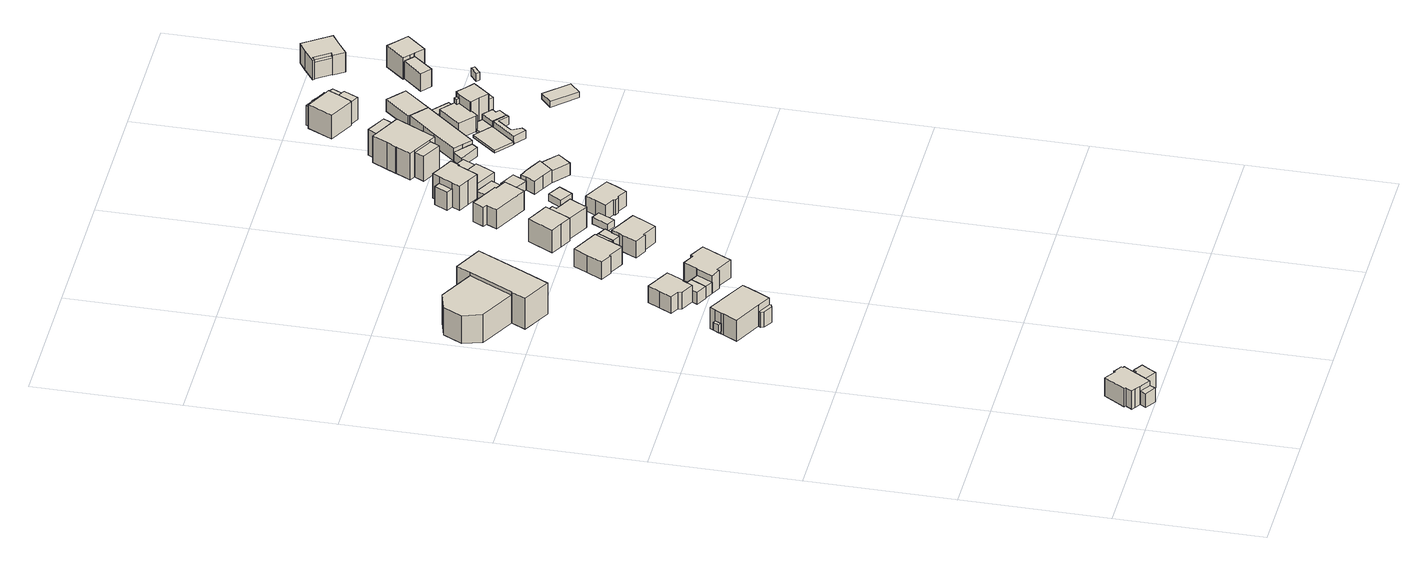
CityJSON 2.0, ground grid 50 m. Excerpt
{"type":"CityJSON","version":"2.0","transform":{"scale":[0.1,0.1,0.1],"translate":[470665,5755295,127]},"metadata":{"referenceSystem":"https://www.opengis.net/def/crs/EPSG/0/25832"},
"CityObjects":{
"building1":{"type":"Building","attributes":{"Gemeindeschluessel":"05711000","function":"31001_1010"},"address":[{"country":"Germany","locality":"Bielefeld","thoroughfareNumber":"29","thoroughfareName":"Alte Verler Straße"}],"children":["building1-1","building1-2","building1-3","building1-4"]},
"building1-1":{"type":"BuildingPart","attributes":{"BezugspunktDach":"2000","measuredHeight":9.44},"parents":["building1"],"geometry":[{"type":"Solid","lod":"1","boundaries":[[[[0,1,2,3,4,5,6,7,8,9,10,11,12,13,14,15]],[[16,17,18,19,20,21,22,23,24,25,26,27,28,29,30,31]],[[16,31,15,14]],[[17,16,14,13]],[[18,17,13,12]],[[19,18,12,11]],[[20,19,11,10]],[[21,20,10,9]],[[22,21,9,8]],[[23,22,8,7]],[[24,23,7,6]],[[25,24,6,5]],[[26,25,5,4]],[[27,26,4,3]],[[28,27,3,2]],[[29,28,2,1]],[[30,29,1,0]],[[31,30,0,15]]]]}]},
"building1-2":{"type":"BuildingPart","attributes":{"BezugspunktDach":"2000","measuredHeight":5.22},"parents":["building1"],"geometry":[{"type":"Solid","lod":"1","boundaries":[[[[32,33,34,35]],[[36,37,26,25]],[[36,25,35,34]],[[37,36,34,33]],[[26,37,33,32]],[[25,26,32,35]]]]}]},
"building1-3":{"type":"BuildingPart","attributes":{"BezugspunktDach":"2000","measuredHeight":8.15},"parents":["building1"],"geometry":[{"type":"Solid","lod":"1","boundaries":[[[[38,39,40,41,42,43,44]],[[45,46,47,24,23,48,49]],[[45,49,44,43]],[[46,45,43,42]],[[47,46,42,41]],[[24,47,41,40]],[[23,24,40,39]],[[48,23,39,38]],[[49,48,38,44]]]]}]},
"building1-4":{"type":"BuildingPart","attributes":{"BezugspunktDach":"2000","measuredHeight":5.26},"address":[{"country":"Germany","locality":"Bielefeld","thoroughfareNumber":"29","thoroughfareName":"Alte Verler Straße"}],"parents":["building1"],"geometry":[{"type":"Solid","lod":"1","boundaries":[[[[50,51,52,53]],[[54,55,56,57]],[[54,57,53,52]],[[55,54,52,51]],[[56,55,51,50]],[[57,56,50,53]]]]}]},
"building2":{"type":"Building","attributes":{"Gemeindeschluessel":"05711000","BezugspunktDach":"2100","function":"51009_1610","measuredHeight":3},"address":[{"country":"Germany"}],"geometry":[{"type":"Solid","lod":"1","boundaries":[[[[58,59,60,61]],[[62,63,64,65]],[[62,65,61,60]],[[63,62,60,59]],[[64,63,59,58]],[[65,64,58,61]]]]}]},
"building3":{"type":"Building","attributes":{"Gemeindeschluessel":"05711000","function":"31001_1010"},"address":[{"country":"Germany","locality":"Bielefeld","thoroughfareNumber":"19","thoroughfareName":"Alte Verler Straße"}],"children":["building3-1","building3-2"]},
"building3-1":{"type":"BuildingPart","attributes":{"BezugspunktDach":"2000","measuredHeight":11.09},"parents":["building3"],"geometry":[{"type":"Solid","lod":"1","boundaries":[[[[66,67,68,69,70,71,72,73,74,75,76]],[[77,78,79,80,81,82,83,84,85,86,87]],[[77,87,76,75]],[[78,77,75,74]],[[79,78,74,73]],[[80,79,73,72]],[[81,80,72,71]],[[82,81,71,70]],[[83,82,70,69]],[[84,83,69,68]],[[85,84,68,67]],[[86,85,67,66]],[[87,86,66,76]]]]}]},
"building3-2":{"type":"BuildingPart","attributes":{"BezugspunktDach":"2000","measuredHeight":5.84},"address":[{"country":"Germany","locality":"Bielefeld","thoroughfareNumber":"19","thoroughfareName":"Alte Verler Straße"}],"parents":["building3"],"geometry":[{"type":"Solid","lod":"1","boundaries":[[[[88,89,90,91,92,93]],[[94,95,96,97,98,99]],[[94,99,93,92]],[[95,94,92,91]],[[96,95,91,90]],[[97,96,90,89]],[[98,97,89,88]],[[99,98,88,93]]]]}]},
"building4":{"type":"Building","attributes":{"Gemeindeschluessel":"05711000","BezugspunktDach":"2000","function":"31001_2460","measuredHeight":4.12},"address":[{"country":"Germany","locality":"Bielefeld","thoroughfareNumber":"19","thoroughfareName":"Alte Verler Straße"}],"geometry":[{"type":"Solid","lod":"1","boundaries":[[[[100,101,102,103,104]],[[105,106,107,108,109]],[[105,109,104,103]],[[106,105,103,102]],[[107,106,102,101]],[[108,107,101,100]],[[109,108,100,104]]]]}]},
"building5":{"type":"Building","attributes":{"Gemeindeschluessel":"05711000","function":"31001_3045"},"address":[{"country":"Germany","locality":"Bielefeld","thoroughfareNumber":"10","thoroughfareName":"Alte Verler Straße"}],"children":["building5-1","building5-2","building5-3"]},
"building5-1":{"type":"BuildingPart","attributes":{"BezugspunktDach":"2000","measuredHeight":13.35},"parents":["building5"],"geometry":[{"type":"Solid","lod":"1","boundaries":[[[[110,111,112,113,114,115,116,117,118]],[[119,120,121,122,123,124,125,126,127]],[[119,127,118,117]],[[120,119,117,116]],[[121,120,116,115]],[[122,121,115,114]],[[123,122,114,113]],[[124,123,113,112]],[[125,124,112,111]],[[126,125,111,110]],[[127,126,110,118]]]]}]},
"building5-2":{"type":"BuildingPart","attributes":{"BezugspunktDach":"2100","measuredHeight":10.68},"parents":["building5"],"geometry":[{"type":"Solid","lod":"1","boundaries":[[[[128,129,130,131,132,133,134]],[[123,122,135,136,137,138,124]],[[123,124,134,133]],[[122,123,133,132]],[[135,122,132,131]],[[136,135,131,130]],[[137,136,130,129]],[[138,137,129,128]],[[124,138,128,134]]]]}]},
"building5-3":{"type":"BuildingPart","attributes":{"BezugspunktDach":"2000","measuredHeight":6.72},"parents":["building5"],"geometry":[{"type":"Solid","lod":"1","boundaries":[[[[139,140,141,142,143]],[[144,119,127,145,146]],[[144,146,143,142]],[[119,144,142,141]],[[127,119,141,140]],[[145,127,140,139]],[[146,145,139,143]]]]}]},
"building6":{"type":"Building","attributes":{"Gemeindeschluessel":"05711000","BezugspunktDach":"2000","function":"31001_1010","measuredHeight":9.22},"address":[{"country":"Germany","locality":"Bielefeld","thoroughfareNumber":"17","thoroughfareName":"Alte Verler Straße"}],"geometry":[{"type":"Solid","lod":"1","boundaries":[[[[147,148,149,150,151,152,153,154,155,156]],[[157,158,159,160,161,162,163,164,165,166]],[[157,166,156,155]],[[158,157,155,154]],[[159,158,154,153]],[[160,159,153,152]],[[161,160,152,151]],[[162,161,151,150]],[[163,162,150,149]],[[164,163,149,148]],[[165,164,148,147]],[[166,165,147,156]]]]}]},
"building7":{"type":"Building","attributes":{"Gemeindeschluessel":"05711000","BezugspunktDach":"2000","function":"31001_2460","measuredHeight":5.94},"address":[{"country":"Germany","locality":"Bielefeld","thoroughfareNumber":"17","thoroughfareName":"Alte Verler Straße"}],"geometry":[{"type":"Solid","lod":"1","boundaries":[[[[167,168,169,170,171,172,173,174]],[[175,176,159,177,158,157,178,179]],[[175,179,174,173]],[[176,175,173,172]],[[159,176,172,171]],[[177,159,171,170]],[[158,177,170,169]],[[157,158,169,168]],[[178,157,168,167]],[[179,178,167,174]]]]}]},
"building8":{"type":"Building","attributes":{"Gemeindeschluessel":"05711000","BezugspunktDach":"2000","function":"31001_2460","measuredHeight":5.91},"address":[{"country":"Germany","locality":"Bielefeld","thoroughfareNumber":"15a","thoroughfareName":"Alte Verler Straße"}],"geometry":[{"type":"Solid","lod":"1","boundaries":[[[[167,173,180,181]],[[182,183,184,185]],[[182,185,181,180]],[[183,182,180,173]],[[184,183,173,167]],[[185,184,167,181]]]]}]},
"building9":{"type":"Building","attributes":{"Gemeindeschluessel":"05711000","BezugspunktDach":"2000","function":"31001_1010","measuredHeight":8.78},"address":[{"country":"Germany","locality":"Bielefeld","thoroughfareNumber":"15a","thoroughfareName":"Alte Verler Straße"}],"geometry":[{"type":"Solid","lod":"1","boundaries":[[[[186,187,188,189,190,191,192,193,194,195,196]],[[197,198,199,200,201,202,203,204,205,206,207]],[[197,207,196,195]],[[198,197,195,194]],[[199,198,194,193]],[[200,199,193,192]],[[201,200,192,191]],[[202,201,191,190]],[[203,202,190,189]],[[204,203,189,188]],[[205,204,188,187]],[[206,205,187,186]],[[207,206,186,196]]]]}]},
"building10":{"type":"Building","attributes":{"Gemeindeschluessel":"05711000","BezugspunktDach":"2000","function":"31001_1010","measuredHeight":9.73},"address":[{"country":"Germany","locality":"Bielefeld","thoroughfareNumber":"13","thoroughfareName":"Alte Verler Straße"}],"geometry":[{"type":"Solid","lod":"1","boundaries":[[[[208,209,210,211,212,213,214,215,216,217]],[[218,219,220,221,222,223,224,225,226,227]],[[218,227,217,216]],[[219,218,216,215]],[[220,219,215,214]],[[221,220,214,213]],[[222,221,213,212]],[[223,222,212,211]],[[224,223,211,210]],[[225,224,210,209]],[[226,225,209,208]],[[227,226,208,217]]]]}]},
"building11":{"type":"Building","attributes":{"Gemeindeschluessel":"05711000","BezugspunktDach":"2000","function":"31001_2460","measuredHeight":4.83},"address":[{"country":"Germany","locality":"Bielefeld","thoroughfareNumber":"13","thoroughfareName":"Alte Verler Straße"}],"geometry":[{"type":"Solid","lod":"1","boundaries":[[[[228,229,230,231,232,233]],[[234,226,225,224,235,236]],[[234,236,233,232]],[[226,234,232,231]],[[225,226,231,230]],[[224,225,230,229]],[[235,224,229,228]],[[236,235,228,233]]]]}]},
"building12":{"type":"Building","attributes":{"Gemeindeschluessel":"05711000","BezugspunktDach":"2000","function":"31001_2460","measuredHeight":4.82},"address":[{"country":"Germany","locality":"Bielefeld","thoroughfareNumber":"15","thoroughfareName":"Alte Verler Straße"}],"geometry":[{"type":"Solid","lod":"1","boundaries":[[[[233,232,237,238,239,240]],[[241,242,243,234,236,244]],[[241,244,240,239]],[[242,241,239,238]],[[243,242,238,237]],[[234,243,237,232]],[[236,234,232,233]],[[244,236,233,240]]]]}]},
"building13":{"type":"Building","attributes":{"Gemeindeschluessel":"05711000","BezugspunktDach":"2000","function":"31001_1010","measuredHeight":9},"address":[{"country":"Germany","locality":"Bielefeld","thoroughfareNumber":"15","thoroughfareName":"Alte Verler Straße"}],"geometry":[{"type":"Solid","lod":"1","boundaries":[[[[245,246,247,248,249,250,251,252,253,254]],[[255,256,257,258,259,260,261,262,263,264]],[[255,264,254,253]],[[256,255,253,252]],[[257,256,252,251]],[[258,257,251,250]],[[259,258,250,249]],[[260,259,249,248]],[[261,260,248,247]],[[262,261,247,246]],[[263,262,246,245]],[[264,263,245,254]]]]}]},
"building14":{"type":"Building","attributes":{"Gemeindeschluessel":"05711000","function":"31001_1010"},"address":[{"country":"Germany","locality":"Bielefeld","thoroughfareNumber":"11","thoroughfareName":"Alte Verler Straße"}],"children":["building14-1","building14-2"]},
"building14-1":{"type":"BuildingPart","attributes":{"BezugspunktDach":"2000","measuredHeight":10.21},"parents":["building14"],"geometry":[{"type":"Solid","lod":"1","boundaries":[[[[265,266,267,268,269,270,271,272]],[[273,274,275,276,277,278,279,280]],[[273,280,272,271]],[[274,273,271,270]],[[275,274,270,269]],[[276,275,269,268]],[[277,276,268,267]],[[278,277,267,266]],[[279,278,266,265]],[[280,279,265,272]]]]}]},
"building14-2":{"type":"BuildingPart","attributes":{"BezugspunktDach":"2000","measuredHeight":9.84},"parents":["building14"],"geometry":[{"type":"Solid","lod":"1","boundaries":[[[[281,282,283,284,285,286,287,288]],[[289,280,290,279,291,292,293,294]],[[289,294,288,287]],[[280,289,287,286]],[[290,280,286,285]],[[279,290,285,284]],[[291,279,284,283]],[[292,291,283,282]],[[293,292,282,281]],[[294,293,281,288]]]]}]},
"building15":{"type":"Building","attributes":{"Gemeindeschluessel":"05711000","BezugspunktDach":"2000","function":"31001_9998","measuredHeight":2.56},"address":[{"country":"Germany","locality":"Bielefeld","thoroughfareNumber":"11a","thoroughfareName":"Alte Verler Straße"}],"geometry":[{"type":"Solid","lod":"1","boundaries":[[[[295,296,297,298]],[[299,300,301,302]],[[299,302,298,297]],[[300,299,297,296]],[[301,300,296,295]],[[302,301,295,298]]]]}]},
"building16":{"type":"Building","attributes":{"Gemeindeschluessel":"05711000","BezugspunktDach":"2000","function":"31001_1010","measuredHeight":8.34},"address":[{"country":"Germany","locality":"Bielefeld","thoroughfareNumber":"9","thoroughfareName":"Alte Verler Straße"}],"geometry":[{"type":"Solid","lod":"1","boundaries":[[[[303,304,305,306,307,308,309,310,311,312]],[[313,314,315,316,317,318,319,320,321,322]],[[313,322,312,311]],[[314,313,311,310]],[[315,314,310,309]],[[316,315,309,308]],[[317,316,308,307]],[[318,317,307,306]],[[319,318,306,305]],[[320,319,305,304]],[[321,320,304,303]],[[322,321,303,312]]]]}]},
"building17":{"type":"Building","attributes":{"Gemeindeschluessel":"05711000","BezugspunktDach":"2000","function":"31001_1010","measuredHeight":8.04},"address":[{"country":"Germany","locality":"Bielefeld","thoroughfareNumber":"11a","thoroughfareName":"Alte Verler Straße"}],"geometry":[{"type":"Solid","lod":"1","boundaries":[[[[323,324,325,326,327,328,329,330,331,332]],[[333,334,335,336,337,338,339,340,341,342]],[[333,342,332,331]],[[334,333,331,330]],[[335,334,330,329]],[[336,335,329,328]],[[337,336,328,327]],[[338,337,327,326]],[[339,338,326,325]],[[340,339,325,324]],[[341,340,324,323]],[[342,341,323,332]]]]}]},
"building18":{"type":"Building","attributes":{"Gemeindeschluessel":"05711000","BezugspunktDach":"2000","function":"51009_1611","measuredHeight":2.62},"address":[{"country":"Germany"}],"geometry":[{"type":"Solid","lod":"1","boundaries":[[[[343,344,345,346]],[[347,348,349,350]],[[347,350,346,345]],[[348,347,345,344]],[[349,348,344,343]],[[350,349,343,346]]]]}]},
"building19":{"type":"Building","attributes":{"Gemeindeschluessel":"05711000","BezugspunktDach":"2000","function":"31001_2460","measuredHeight":2.67},"address":[{"country":"Germany","locality":"Bielefeld","thoroughfareNumber":"9","thoroughfareName":"Alte Verler Straße"}],"geometry":[{"type":"Solid","lod":"1","boundaries":[[[[351,352,353,354,355,356,357]],[[358,359,360,361,362,363,364]],[[358,364,357,356]],[[359,358,356,355]],[[360,359,355,354]],[[361,360,354,353]],[[362,361,353,352]],[[363,362,352,351]],[[364,363,351,357]]]]}]},
"building20":{"type":"Building","attributes":{"Gemeindeschluessel":"05711000","function":"31001_1010"},"address":[{"country":"Germany","locality":"Bielefeld","thoroughfareNumber":"7","thoroughfareName":"Alte Verler Straße"}],"children":["building20-1","building20-2","building20-3"]},
"building20-1":{"type":"BuildingPart","attributes":{"BezugspunktDach":"2000","measuredHeight":12.23},"parents":["building20"],"geometry":[{"type":"Solid","lod":"1","boundaries":[[[[365,366,367,368,369,370,371,372,373,374,375,376]],[[377,378,379,380,381,382,383,384,385,386,387,388]],[[377,388,376,375]],[[378,377,375,374]],[[379,378,374,373]],[[380,379,373,372]],[[381,380,372,371]],[[382,381,371,370]],[[383,382,370,369]],[[384,383,369,368]],[[385,384,368,367]],[[386,385,367,366]],[[387,386,366,365]],[[388,387,365,376]]]]}]},
"building20-2":{"type":"BuildingPart","attributes":{"BezugspunktDach":"2000","measuredHeight":6.92},"parents":["building20"],"geometry":[{"type":"Solid","lod":"1","boundaries":[[[[389,390,391,392]],[[385,393,394,386]],[[385,386,392,391]],[[393,385,391,390]],[[394,393,390,389]],[[386,394,389,392]]]]}]},
"building20-3":{"type":"BuildingPart","attributes":{"BezugspunktDach":"2000","measuredHeight":6.31},"address":[{"country":"Germany","locality":"Bielefeld","thoroughfareNumber":"7","thoroughfareName":"Alte Verler Straße"}],"parents":["building20"],"geometry":[{"type":"Solid","lod":"1","boundaries":[[[[395,396,397,398]],[[399,400,401,402]],[[399,402,398,397]],[[400,399,397,396]],[[401,400,396,395]],[[402,401,395,398]]]]}]},
"building21":{"type":"Building","attributes":{"Gemeindeschluessel":"05711000","BezugspunktDach":"2000","function":"31001_2460","measuredHeight":2.58},"address":[{"country":"Germany","locality":"Bielefeld","thoroughfareNumber":"7","thoroughfareName":"Alte Verler Straße"}],"geometry":[{"type":"Solid","lod":"1","boundaries":[[[[403,351,357,404]],[[405,406,407,408]],[[405,408,404,357]],[[406,405,357,351]],[[407,406,351,403]],[[408,407,403,404]]]]}]},
"building22":{"type":"Building","attributes":{"Gemeindeschluessel":"05711000","BezugspunktDach":"2000","function":"31001_1010","measuredHeight":3.5},"address":[{"country":"Germany","locality":"Bielefeld","thoroughfareNumber":"9","thoroughfareName":"Alte Verler Straße"}],"geometry":[{"type":"Solid","lod":"1","boundaries":[[[[409,410,411,412,413,414]],[[415,416,417,418,419,420]],[[415,420,414,413]],[[416,415,413,412]],[[417,416,412,411]],[[418,417,411,410]],[[419,418,410,409]],[[420,419,409,414]]]]}]},
"building23":{"type":"Building","attributes":{"Gemeindeschluessel":"05711000","BezugspunktDach":"2000","function":"31001_1010","measuredHeight":6.44},"address":[{"country":"Germany","locality":"Bielefeld","thoroughfareNumber":"7","thoroughfareName":"Alte Verler Straße"}],"geometry":[{"type":"Solid","lod":"1","boundaries":[[[[421,422,423,424,425,426]],[[427,428,429,430,431,432]],[[427,432,426,425]],[[428,427,425,424]],[[429,428,424,423]],[[430,429,423,422]],[[431,430,422,421]],[[432,431,421,426]]]]}]},
"building24":{"type":"Building","attributes":{"Gemeindeschluessel":"05711000","BezugspunktDach":"2000","function":"31001_2460","measuredHeight":7.09},"address":[{"country":"Germany","locality":"Bielefeld","thoroughfareNumber":"9","thoroughfareName":"Alte Verler Straße"}],"geometry":[{"type":"Solid","lod":"1","boundaries":[[[[433,434,435,436,437,438,439,440,441,442]],[[443,444,445,446,447,448,449,450,451,452]],[[443,452,442,441]],[[444,443,441,440]],[[445,444,440,439]],[[446,445,439,438]],[[447,446,438,437]],[[448,447,437,436]],[[449,448,436,435]],[[450,449,435,434]],[[451,450,434,433]],[[452,451,433,442]]]]}]},
"building25":{"type":"Building","attributes":{"Gemeindeschluessel":"05711000","BezugspunktDach":"2000","function":"51009_1610","measuredHeight":2.85},"address":[{"country":"Germany"}],"geometry":[{"type":"Solid","lod":"1","boundaries":[[[[453,454,455,456]],[[457,458,459,460]],[[457,460,456,455]],[[458,457,455,454]],[[459,458,454,453]],[[460,459,453,456]]]]}]},
"building26":{"type":"Building","attributes":{"Gemeindeschluessel":"05711000","BezugspunktDach":"2000","function":"31001_2460","measuredHeight":6.03},"address":[{"country":"Germany","locality":"Bielefeld","thoroughfareNumber":"15","thoroughfareName":"Paderborner Straße"}],"geometry":[{"type":"Solid","lod":"1","boundaries":[[[[461,462,463,464]],[[465,448,447,466]],[[465,466,464,463]],[[448,465,463,462]],[[447,448,462,461]],[[466,447,461,464]]]]}]},
"building27":{"type":"Building","attributes":{"Gemeindeschluessel":"05711000","BezugspunktDach":"2000","function":"31001_2460","measuredHeight":2.75},"address":[{"country":"Germany","locality":"Bielefeld","thoroughfareNumber":"7","thoroughfareName":"Alte Verler Straße"}],"geometry":[{"type":"Solid","lod":"1","boundaries":[[[[467,468,469,470,471,472]],[[473,474,457,460,475,476]],[[473,476,472,471]],[[474,473,471,470]],[[457,474,470,469]],[[460,457,469,468]],[[475,460,468,467]],[[476,475,467,472]]]]}]},
"building28":{"type":"Building","attributes":{"Gemeindeschluessel":"05711000","function":"31001_2010"},"address":[{"country":"Germany","locality":"Bielefeld","thoroughfareNumber":"5","thoroughfareName":"Alte Verler Straße"}],"children":["building28-1","building28-2","building28-3"]},
"building28-1":{"type":"BuildingPart","attributes":{"BezugspunktDach":"2000","measuredHeight":11.46},"parents":["building28"],"geometry":[{"type":"Solid","lod":"1","boundaries":[[[[477,478,479,480,481,482,483,484,485,486,487]],[[488,489,490,491,492,493,494,495,496,497,498]],[[488,498,487,486]],[[489,488,486,485]],[[490,489,485,484]],[[491,490,484,483]],[[492,491,483,482]],[[493,492,482,481]],[[494,493,481,480]],[[495,494,480,479]],[[496,495,479,478]],[[497,496,478,477]],[[498,497,477,487]]]]}]},
"building28-2":{"type":"BuildingPart","attributes":{"BezugspunktDach":"2000","measuredHeight":10.18},"parents":["building28"],"geometry":[{"type":"Solid","lod":"1","boundaries":[[[[499,500,501,502]],[[488,503,504,489]],[[488,489,502,501]],[[503,488,501,500]],[[504,503,500,499]],[[489,504,499,502]]]]}]},
"building28-3":{"type":"BuildingPart","attributes":{"BezugspunktDach":"2000","measuredHeight":10.01},"parents":["building28"],"geometry":[{"type":"Solid","lod":"1","boundaries":[[[[505,506,507,508]],[[509,510,493,492]],[[509,492,508,507]],[[510,509,507,506]],[[493,510,506,505]],[[492,493,505,508]]]]}]},
"building29":{"type":"Building","attributes":{"Gemeindeschluessel":"05711000","BezugspunktDach":"2000","function":"31001_9998","measuredHeight":3.4},"address":[{"country":"Germany","locality":"Bielefeld","thoroughfareNumber":"5a","thoroughfareName":"Alte Verler Straße"}],"geometry":[{"type":"Solid","lod":"1","boundaries":[[[[511,512,513,514]],[[515,516,517,518]],[[515,518,514,513]],[[516,515,513,512]],[[517,516,512,511]],[[518,517,511,514]]]]}]},
"building30":{"type":"Building","attributes":{"Gemeindeschluessel":"05711000","BezugspunktDach":"2000","function":"31001_1100","measuredHeight":6.05},"address":[{"country":"Germany","locality":"Bielefeld","thoroughfareNumber":"5a","thoroughfareName":"Alte Verler Straße"}],"geometry":[{"type":"Solid","lod":"1","boundaries":[[[[519,520,521,522,523,524,525,526]],[[518,527,517,528,529,530,531,532]],[[518,532,526,525]],[[527,518,525,524]],[[517,527,524,523]],[[528,517,523,522]],[[529,528,522,521]],[[530,529,521,520]],[[531,530,520,519]],[[532,531,519,526]]]]}]},
"building31":{"type":"Building","attributes":{"Gemeindeschluessel":"05711000","function":"31001_1010"},"address":[{"country":"Germany","locality":"Bielefeld","thoroughfareNumber":"130","thoroughfareName":"Paderborner Straße"}],"children":["building31-1","building31-2","building31-3"]},
"building31-1":{"type":"BuildingPart","attributes":{"BezugspunktDach":"2000","measuredHeight":1.05},"parents":["building31"],"geometry":[{"type":"Solid","lod":"1","boundaries":[[[[533,534,535,536,537,538]],[[539,540,541,542,543,544]],[[539,544,538,537]],[[540,539,537,536]],[[541,540,536,535]],[[542,541,535,534]],[[543,542,534,533]],[[544,543,533,538]]]]}]},
"building31-2":{"type":"BuildingPart","attributes":{"BezugspunktDach":"2000","measuredHeight":1.05},"parents":["building31"],"geometry":[{"type":"Solid","lod":"1","boundaries":[[[[545,546,534,533,547,548]],[[549,543,542,550,551,552]],[[549,552,548,547]],[[543,549,547,533]],[[542,543,533,534]],[[550,542,534,546]],[[551,550,546,545]],[[552,551,545,548]]]]}]},
"building31-3":{"type":"BuildingPart","attributes":{"BezugspunktDach":"2000","measuredHeight":3.17},"parents":["building31"],"geometry":[{"type":"Solid","lod":"1","boundaries":[[[[553,554,555,556,557,558,559]],[[560,544,549,561,562,563,564]],[[560,564,559,558]],[[544,560,558,557]],[[549,544,557,556]],[[561,549,556,555]],[[562,561,555,554]],[[563,562,554,553]],[[564,563,553,559]]]]}]},
"building32":{"type":"Building","attributes":{"Gemeindeschluessel":"05711000","BezugspunktDach":"2100","function":"51009_1610","measuredHeight":3},"address":[{"country":"Germany"}],"geometry":[{"type":"Solid","lod":"1","boundaries":[[[[565,566,567,568,569,570,571,572]],[[573,574,575,576,577,578,579,580]],[[573,580,572,571]],[[574,573,571,570]],[[575,574,570,569]],[[576,575,569,568]],[[577,576,568,567]],[[578,577,567,566]],[[579,578,566,565]],[[580,579,565,572]]]]}]},
"building33":{"type":"Building","attributes":{"Gemeindeschluessel":"05711000","function":"31001_1010"},"address":[{"country":"Germany","locality":"Bielefeld","thoroughfareNumber":"130","thoroughfareName":"Paderborner Straße"}],"children":["building33-1","building33-2","building33-3","building33-4"]},
"building33-1":{"type":"BuildingPart","attributes":{"BezugspunktDach":"2000","measuredHeight":11.35},"parents":["building33"],"geometry":[{"type":"Solid","lod":"1","boundaries":[[[[581,582,583,584,585,586,587,588,589,590]],[[591,592,593,594,595,596,597,598,599,600]],[[591,600,590,589]],[[592,591,589,588]],[[593,592,588,587]],[[594,593,587,586]],[[595,594,586,585]],[[596,595,585,584]],[[597,596,584,583]],[[598,597,583,582]],[[599,598,582,581]],[[600,599,581,590]]]]}]},
"building33-2":{"type":"BuildingPart","attributes":{"BezugspunktDach":"2000","measuredHeight":5.99},"parents":["building33"],"geometry":[{"type":"Solid","lod":"1","boundaries":[[[[601,602,603,604,605,606,607,608,609,610]],[[611,612,613,614,615,616,617,595,594,593]],[[611,593,610,609]],[[612,611,609,608]],[[613,612,608,607]],[[614,613,607,606]],[[615,614,606,605]],[[616,615,605,604]],[[617,616,604,603]],[[595,617,603,602]],[[594,595,602,601]],[[593,594,601,610]]]]}]},
"building33-3":{"type":"BuildingPart","attributes":{"BezugspunktDach":"2100","measuredHeight":7.46},"address":[{"country":"Germany","locality":"Bielefeld","thoroughfareNumber":"130","thoroughfareName":"Paderborner Straße"}],"parents":["building33"],"geometry":[{"type":"Solid","lod":"1","boundaries":[[[[618,619,620,621]],[[622,623,624,625]],[[622,625,621,620]],[[623,622,620,619]],[[624,623,619,618]],[[625,624,618,621]]]]}]},
"building33-4":{"type":"BuildingPart","attributes":{"BezugspunktDach":"2000","measuredHeight":9.2},"address":[{"country":"Germany","locality":"Bielefeld","thoroughfareNumber":"130","thoroughfareName":"Paderborner Straße"}],"parents":["building33"],"geometry":[{"type":"Solid","lod":"1","boundaries":[[[[626,627,628,629,630,631]],[[632,591,633,600,634,635]],[[632,635,631,630]],[[591,632,630,629]],[[633,591,629,628]],[[600,633,628,627]],[[634,600,627,626]],[[635,634,626,631]]]]}]},
"building34":{"type":"Building","attributes":{"Gemeindeschluessel":"05711000","function":"31001_1010"},"address":[{"country":"Germany","locality":"Bielefeld","thoroughfareNumber":"3","thoroughfareName":"Alte Verler Straße"}],"children":["building34-1","building34-2","building34-3"]},
"building34-1":{"type":"BuildingPart","attributes":{"BezugspunktDach":"2000","measuredHeight":11.62},"parents":["building34"],"geometry":[{"type":"Solid","lod":"1","boundaries":[[[[636,637,638,639,640,641,642,643,644]],[[645,646,647,648,649,650,651,652,653]],[[645,653,644,643]],[[646,645,643,642]],[[647,646,642,641]],[[648,647,641,640]],[[649,648,640,639]],[[650,649,639,638]],[[651,650,638,637]],[[652,651,637,636]],[[653,652,636,644]]]]}]},
"building34-2":{"type":"BuildingPart","attributes":{"BezugspunktDach":"2000","measuredHeight":8.31},"parents":["building34"],"geometry":[{"type":"Solid","lod":"1","boundaries":[[[[654,655,656,657,658,659]],[[652,650,660,661,662,663]],[[652,663,659,658]],[[650,652,658,657]],[[660,650,657,656]],[[661,660,656,655]],[[662,661,655,654]],[[663,662,654,659]]]]}]},
"building34-3":{"type":"BuildingPart","attributes":{"BezugspunktDach":"2000","measuredHeight":9.87},"parents":["building34"],"geometry":[{"type":"Solid","lod":"1","boundaries":[[[[664,665,666,667,668]],[[669,645,670,653,671]],[[669,671,668,667]],[[645,669,667,666]],[[670,645,666,665]],[[653,670,665,664]],[[671,653,664,668]]]]}]},
"building35":{"type":"Building","attributes":{"Gemeindeschluessel":"05711000","BezugspunktDach":"2000","function":"51009_1610","measuredHeight":2.67},"address":[{"country":"Germany"}],"geometry":[{"type":"Solid","lod":"1","boundaries":[[[[672,673,674,675,676,677,678]],[[679,680,625,624,681,682,683]],[[679,683,678,677]],[[680,679,677,676]],[[625,680,676,675]],[[624,625,675,674]],[[681,624,674,673]],[[682,681,673,672]],[[683,682,672,678]]]]}]},
"building36":{"type":"Building","attributes":{"Gemeindeschluessel":"05711000","BezugspunktDach":"2000","function":"31001_9998","measuredHeight":2.69},"address":[{"country":"Germany","locality":"Bielefeld","thoroughfareNumber":"130","thoroughfareName":"Paderborner Straße"}],"geometry":[{"type":"Solid","lod":"1","boundaries":[[[[684,685,672,678,686]],[[683,682,687,688,689]],[[683,689,686,678]],[[682,683,678,672]],[[687,682,672,685]],[[688,687,685,684]],[[689,688,684,686]]]]}]},
"building37":{"type":"Building","attributes":{"Gemeindeschluessel":"05711000","BezugspunktDach":"2000","function":"31001_1010","measuredHeight":5.69},"address":[{"country":"Germany","locality":"Bielefeld","thoroughfareNumber":"3a","thoroughfareName":"Alte Verler Straße"}],"geometry":[{"type":"Solid","lod":"1","boundaries":[[[[690,691,692,693,526,694]],[[695,696,697,698,699,700]],[[695,700,694,526]],[[696,695,526,693]],[[697,696,693,692]],[[698,697,692,691]],[[699,698,691,690]],[[700,699,690,694]]]]}]},
"building38":{"type":"Building","attributes":{"Gemeindeschluessel":"05711000","BezugspunktDach":"2000","function":"31001_2460","measuredHeight":2.74},"address":[{"country":"Germany","locality":"Bielefeld","thoroughfareNumber":"3","thoroughfareName":"Alte Verler Straße"}],"geometry":[{"type":"Solid","lod":"1","boundaries":[[[[701,702,703,704,705,706,707]],[[708,709,710,711,712,713,714]],[[708,714,707,706]],[[709,708,706,705]],[[710,709,705,704]],[[711,710,704,703]],[[712,711,703,702]],[[713,712,702,701]],[[714,713,701,707]]]]}]},
"building39":{"type":"Building","attributes":{"Gemeindeschluessel":"05711000","BezugspunktDach":"2000","function":"31001_9998","measuredHeight":2.24},"address":[{"country":"Germany","locality":"Bielefeld","thoroughfareNumber":"19","thoroughfareName":"Paderborner Straße"}],"geometry":[{"type":"Solid","lod":"1","boundaries":[[[[715,716,717,718]],[[719,720,721,722]],[[719,722,718,717]],[[720,719,717,716]],[[721,720,716,715]],[[722,721,715,718]]]]}]},
"building40":{"type":"Building","attributes":{"Gemeindeschluessel":"05711000","BezugspunktDach":"2000","function":"31001_9998","measuredHeight":7.45},"address":[{"country":"Germany","locality":"Bielefeld","thoroughfareNumber":"128","thoroughfareName":"Paderborner Straße"}],"geometry":[{"type":"Solid","lod":"1","boundaries":[[[[723,724,725,726]],[[727,728,729,730]],[[727,730,726,725]],[[728,727,725,724]],[[729,728,724,723]],[[730,729,723,726]]]]}]},
"building41":{"type":"Building","attributes":{"Gemeindeschluessel":"05711000","BezugspunktDach":"2000","function":"51009_1610","measuredHeight":2.97},"address":[{"country":"Germany"}],"geometry":[{"type":"Solid","lod":"1","boundaries":[[[[731,732,733,734]],[[735,736,737,738]],[[735,738,734,733]],[[736,735,733,732]],[[737,736,732,731]],[[738,737,731,734]]]]}]},
"building42":{"type":"Building","attributes":{"Gemeindeschluessel":"05711000","BezugspunktDach":"2000","function":"31001_1010","measuredHeight":10.87},"address":[{"country":"Germany","locality":"Bielefeld","thoroughfareNumber":"128","thoroughfareName":"Paderborner Straße"}],"geometry":[{"type":"Solid","lod":"1","boundaries":[[[[739,740,741,742,743,744,745,746]],[[747,748,749,750,751,752,753,754]],[[747,754,746,745]],[[748,747,745,744]],[[749,748,744,743]],[[750,749,743,742]],[[751,750,742,741]],[[752,751,741,740]],[[753,752,740,739]],[[754,753,739,746]]]]}]},
"building43":{"type":"Building","attributes":{"Gemeindeschluessel":"05711000","function":"31001_1010"},"address":[{"country":"Germany","locality":"Bielefeld","thoroughfareNumber":"126","thoroughfareName":"Paderborner Straße"}],"children":["building43-1","building43-2"]},
"building43-1":{"type":"BuildingPart","attributes":{"BezugspunktDach":"2000","measuredHeight":9.19},"parents":["building43"],"geometry":[{"type":"Solid","lod":"1","boundaries":[[[[755,756,757,758,759,760,761,762,763,764]],[[765,766,767,768,769,770,771,772,773,774]],[[765,774,764,763]],[[766,765,763,762]],[[767,766,762,761]],[[768,767,761,760]],[[769,768,760,759]],[[770,769,759,758]],[[771,770,758,757]],[[772,771,757,756]],[[773,772,756,755]],[[774,773,755,764]]]]}]},
"building43-2":{"type":"BuildingPart","attributes":{"BezugspunktDach":"2000","measuredHeight":6.44},"address":[{"country":"Germany","locality":"Bielefeld","thoroughfareNumber":"126","thoroughfareName":"Paderborner Straße"}],"parents":["building43"],"geometry":[{"type":"Solid","lod":"1","boundaries":[[[[775,776,777,778]],[[779,780,781,782]],[[779,782,778,777]],[[780,779,777,776]],[[781,780,776,775]],[[782,781,775,778]]]]}]}
},
"vertices":[
[115,93,79],[121,89,79],[107,67,79],[120,58,79],[138,47,79],[174,23,79],[190,48,79],[215,88,79],[222,99,79],[234,118,79],[229,121,79],[232,127,79],[204,144,79],[203,145,79],[200,141,79],[161,166,79],[200,141,9],[203,145,9],[204,144,9],[232,127,9],[229,121,9],[234,118,9],[222,99,9],[215,88,9],[190,48,9],[174,23,9],[138,47,9],[120,58,9],[107,67,9],[121,89,9],[115,93,9],[161,166,9],
[138,47,62],[125,26,62],[162,3,62],[174,23,62],[162,3,9],[125,26,9],
[230,78,68],[215,88,68],[190,48,68],[238,18,68],[250,37,68],[270,68,68],[237,89,68],[270,68,9],[250,37,9],[238,18,9],[230,78,9],[237,89,9],
[222,99,63],[215,88,63],[230,78,63],[237,89,63],[230,78,10],[215,88,10],[222,99,10],[237,89,10],
[220,1442,67],[209,1422,67],[218,1417,67],[229,1438,67],[218,1417,37],[209,1422,37],[220,1442,37],[229,1438,37],
[378,1377,109],[381,1382,109],[336,1406,109],[239,1457,109],[229,1438,109],[218,1417,109],[213,1408,109],[187,1359,109],[284,1309,109],[329,1285,109],[355,1333,109],[329,1285,28],[284,1309,28],[187,1359,28],[213,1408,28],[218,1417,28],[229,1438,28],[239,1457,28],[336,1406,28],[381,1382,28],[378,1377,28],[355,1333,28],
[329,1285,85],[284,1309,85],[280,1302,85],[284,1291,85],[315,1274,85],[326,1278,85],[315,1274,27],[284,1291,27],[280,1302,27],[284,1309,27],[329,1285,27],[326,1278,27],
[350,1431,66],[336,1406,66],[381,1382,66],[404,1370,66],[417,1396,66],[404,1370,31],[381,1382,31],[336,1406,31],[350,1431,31],[417,1396,31],
[353,2228,137],[255,2278,137],[230,2229,137],[152,2079,137],[151,2079,137],[126,2030,137],[224,1978,137],[269,2064,137],[309,2142,137],[269,2064,19],[224,1978,19],[126,2030,19],[151,2079,19],[152,2079,19],[230,2229,19],[255,2278,19],[353,2228,19],[309,2142,19],
[106,2294,126],[41,2274,126],[7,2209,126],[28,2144,126],[151,2079,126],[152,2079,126],[230,2229,126],[28,2144,19],[7,2209,19],[41,2274,19],[106,2294,19],
[336,2127,87],[309,2142,87],[269,2064,87],[296,2050,87],[323,2086,87],[296,2050,19],[336,2127,19],[323,2086,19],
[410,1631,101],[326,1675,101],[304,1633,101],[282,1591,101],[310,1576,101],[314,1563,101],[358,1540,101],[377,1575,101],[380,1573,101],[388,1589,101],[380,1573,37],[377,1575,37],[358,1540,37],[314,1563,37],[310,1576,37],[282,1591,37],[304,1633,37],[326,1675,37],[410,1631,37],[388,1589,37],
[415,1555,82],[380,1573,82],[377,1575,82],[363,1548,82],[358,1540,82],[349,1522,82],[387,1502,82],[401,1528,82],[387,1502,37],[349,1522,37],[363,1548,37],[415,1555,37],[401,1528,37],
[415,1488,82],[442,1541,82],[415,1488,38],[387,1502,38],[415,1555,38],[442,1541,38],
[443,1543,107],[442,1541,107],[415,1488,107],[447,1471,107],[452,1479,107],[512,1448,107],[536,1495,107],[565,1550,107],[512,1578,107],[507,1570,107],[467,1590,107],[507,1570,39],[512,1578,39],[565,1550,39],[536,1495,39],[512,1448,39],[452,1479,39],[447,1471,39],[415,1488,39],[442,1541,39],[443,1543,39],[467,1590,39],
[538,1854,108],[560,1896,108],[558,1898,108],[467,1945,108],[442,1897,108],[415,1844,108],[454,1823,108],[456,1827,108],[510,1799,108],[535,1848,108],[510,1799,41],[456,1827,41],[454,1823,41],[415,1844,41],[442,1897,41],[467,1945,41],[558,1898,41],[560,1896,41],[538,1854,41],[535,1848,41],
[563,1909,89],[558,1898,89],[560,1896,89],[538,1854,89],[565,1840,89],[593,1893,89],[565,1840,41],[563,1909,41],[593,1893,41],
[592,1826,89],[606,1852,89],[608,1851,89],[622,1878,89],[608,1851,41],[606,1852,41],[592,1826,41],[622,1878,41],
[698,1804,100],[608,1851,100],[606,1852,100],[592,1826,100],[584,1812,100],[559,1764,100],[600,1743,100],[603,1749,100],[655,1722,100],[677,1763,100],[655,1722,37],[603,1749,37],[600,1743,37],[559,1764,37],[584,1812,37],[592,1826,37],[606,1852,37],[608,1851,37],[698,1804,37],[677,1763,37],
[639,2067,132],[642,2074,132],[604,2093,132],[566,2113,132],[520,2026,132],[559,2006,132],[597,1986,132],[600,1992,132],[597,1986,45],[559,2006,45],[520,2026,45],[566,2113,45],[604,2093,45],[642,2074,45],[639,2067,45],[600,1992,45],
[712,2010,124],[652,2041,124],[660,2056,124],[639,2067,124],[631,2052,124],[600,1992,124],[681,1950,124],[696,1980,124],[681,1950,45],[631,2052,45],[660,2056,45],[652,2041,45],[712,2010,45],[696,1980,45],
[708,1937,68],[679,1881,68],[707,1866,68],[736,1922,68],[707,1866,42],[679,1881,42],[708,1937,42],[736,1922,42],
[728,2252,120],[731,2257,120],[729,2258,120],[644,2302,120],[635,2307,120],[615,2269,120],[629,2261,120],[610,2225,120],[732,2163,120],[767,2232,120],[732,2163,47],[610,2225,47],[629,2261,47],[615,2269,47],[635,2307,47],[644,2302,47],[729,2258,47],[731,2257,47],[728,2252,47],[767,2232,47],
[862,1924,101],[772,1972,101],[753,1936,101],[733,1900,101],[768,1882,101],[770,1875,101],[781,1869,101],[789,1871,101],[823,1852,101],[843,1888,101],[823,1852,44],[789,1871,44],[781,1869,44],[770,1875,44],[768,1882,44],[733,1900,44],[753,1936,44],[772,1972,44],[862,1924,44],[843,1888,44],
[798,2098,72],[771,2053,72],[817,2026,72],[843,2072,72],[817,2026,45],[771,2053,45],[798,2098,45],[843,2072,45],
[744,2287,76],[729,2258,76],[731,2257,76],[728,2252,76],[767,2232,76],[790,2220,76],[808,2254,76],[790,2220,50],[767,2232,50],[728,2252,50],[731,2257,50],[729,2258,50],[744,2287,50],[808,2254,50],
[732,2458,143],[719,2433,143],[695,2387,143],[681,2359,143],[720,2340,143],[758,2320,143],[759,2323,143],[793,2388,143],[796,2386,143],[810,2411,143],[812,2417,143],[770,2438,143],[812,2417,50],[810,2411,50],[796,2386,50],[793,2388,50],[759,2323,50],[758,2320,50],[720,2340,50],[681,2359,50],[695,2387,50],[719,2433,50],[732,2458,50],[770,2438,50],
[697,2444,119],[673,2398,119],[695,2387,119],[719,2433,119],[673,2398,50],[697,2444,50],
[810,2411,114],[796,2386,114],[812,2378,114],[825,2403,114],[812,2378,51],[796,2386,51],[810,2411,51],[825,2403,51],
[762,2322,76],[826,2288,76],[808,2254,51],[744,2287,51],[762,2322,51],[826,2288,51],
[862,2226,84],[808,2254,84],[790,2220,84],[784,2207,84],[838,2179,84],[847,2198,84],[838,2179,49],[784,2207,49],[790,2220,49],[808,2254,49],[862,2226,49],[847,2198,49],
[872,2347,102],[793,2388,102],[776,2355,102],[759,2323,102],[838,2282,102],[855,2314,102],[838,2282,51],[759,2323,51],[776,2355,51],[793,2388,51],[872,2347,51],[855,2314,51],
[838,2179,98],[821,2147,98],[858,2128,98],[895,2108,98],[933,2152,98],[935,2155,98],[892,2177,98],[865,2191,98],[864,2189,98],[847,2198,98],[864,2189,48],[865,2191,48],[892,2177,48],[935,2155,48],[933,2152,48],[895,2108,48],[858,2128,48],[821,2147,48],[838,2179,48],[847,2198,48],
[825,2403,80],[812,2378,80],[824,2371,80],[837,2397,80],[824,2371,52],[812,2378,52],[825,2403,52],[837,2397,52],
[933,2152,93],[895,2108,93],[950,2061,93],[988,2105,93],[950,2061,48],[988,2105,48],
[856,2433,79],[837,2397,79],[824,2371,79],[872,2347,79],[888,2338,79],[920,2399,79],[888,2338,52],[872,2347,52],[856,2433,52],[920,2399,52],
[850,2630,157],[833,2598,157],[834,2598,157],[807,2546,157],[826,2536,157],[894,2500,157],[913,2490,157],[984,2627,157],[965,2637,157],[897,2672,157],[877,2682,157],[897,2672,55],[965,2637,55],[984,2627,55],[913,2490,55],[894,2500,55],[826,2536,55],[807,2546,55],[834,2598,55],[833,2598,55],[850,2630,55],[877,2682,55],
[982,2670,153],[914,2705,153],[897,2672,153],[965,2637,153],[914,2705,55],[982,2670,55],
[826,2536,150],[809,2503,150],[877,2467,150],[894,2500,150],[877,2467,55],[809,2503,55],
[942,2435,86],[915,2403,86],[983,2368,86],[998,2387,86],[983,2368,52],[915,2403,52],[942,2435,52],[998,2387,52],
[1119,2585,100],[1091,2609,100],[1045,2554,100],[1009,2512,100],[942,2435,100],[970,2411,100],[998,2387,100],[1147,2561,100],[970,2411,52],[1009,2512,52],[1045,2554,52],[1091,2609,52],[1119,2585,52],[1147,2561,52],
[1149,2355,56],[1111,2386,56],[1091,2403,56],[1022,2319,56],[1079,2271,56],[1147,2352,56],[1079,2271,46],[1022,2319,46],[1091,2403,46],[1111,2386,46],[1149,2355,46],[1147,2352,46],
[1125,2398,56],[1122,2400,56],[1180,2393,56],[1145,2422,56],[1180,2393,46],[1122,2400,46],[1125,2398,46],[1145,2422,46],
[1200,2354,77],[1211,2367,77],[1199,2377,77],[1180,2393,77],[1147,2352,77],[1189,2317,77],[1212,2344,77],[1189,2317,46],[1199,2377,46],[1211,2367,46],[1200,2354,46],[1212,2344,46],
[1079,2271,78],[1118,2239,78],[1129,2254,78],[1112,2286,78],[1151,2334,78],[1182,2308,78],[1189,2317,78],[1147,2352,78],[1189,2317,48],[1182,2308,48],[1151,2334,48],[1112,2286,48],[1129,2254,48],[1118,2239,48],[1079,2271,48],[1147,2352,48],
[1217,2456,144],[1190,2479,144],[1189,2480,144],[1186,2476,144],[1178,2467,144],[1143,2424,144],[1145,2422,144],[1171,2401,144],[1199,2377,144],[1245,2433,144],[1199,2377,49],[1171,2401,49],[1145,2422,49],[1143,2424,49],[1178,2467,49],[1186,2476,49],[1189,2480,49],[1190,2479,49],[1217,2456,49],[1245,2433,49],
[1143,2424,109],[1178,2467,109],[1170,2473,109],[1178,2483,109],[1172,2487,109],[1133,2521,109],[1069,2446,109],[1122,2400,109],[1125,2398,109],[1145,2422,109],[1125,2398,49],[1122,2400,49],[1069,2446,49],[1133,2521,49],[1172,2487,49],[1178,2483,49],[1170,2473,49],
[1178,2483,128],[1170,2473,128],[1178,2467,128],[1186,2476,128],[1178,2467,53],[1170,2473,53],[1178,2483,53],[1186,2476,53],
[1260,2421,123],[1245,2433,123],[1222,2405,123],[1199,2377,123],[1213,2365,123],[1236,2393,123],[1213,2365,49],[1222,2405,49],[1260,2421,49],[1236,2393,49],
[1106,2874,148],[1104,2875,148],[1025,2915,148],[1017,2920,148],[973,2835,148],[1060,2791,148],[1063,2795,148],[1065,2794,148],[1091,2843,148],[1065,2794,57],[1063,2795,57],[1060,2791,57],[973,2835,57],[1017,2920,57],[1025,2915,57],[1104,2875,57],[1106,2874,57],[1091,2843,57],
[1114,2889,133],[1108,2892,133],[1033,2931,133],[1025,2915,133],[1106,2874,133],[1111,2883,133],[1033,2931,57],[1108,2892,57],[1114,2889,57],[1111,2883,57],
[1091,2843,142],[1078,2819,142],[1065,2794,142],[1096,2778,142],[1121,2827,142],[1096,2778,57],[1078,2819,57],[1121,2827,57],
[1181,2498,80],[1172,2487,80],[1178,2483,80],[1186,2476,80],[1189,2480,80],[1190,2479,80],[1195,2485,80],[1190,2479,53],[1189,2480,53],[1172,2487,53],[1181,2498,53],[1195,2485,53],
[1151,2565,80],[1131,2541,80],[1216,2509,80],[1131,2541,53],[1151,2565,53],[1216,2509,53],
[1193,2674,100],[1163,2700,100],[1088,2612,100],[1117,2586,100],[1223,2649,100],[1147,2561,55],[1117,2586,55],[1088,2612,55],[1163,2700,55],[1193,2674,55],[1223,2649,55],
[1153,2914,87],[1128,2932,87],[1108,2892,87],[1114,2889,87],[1111,2883,87],[1185,2845,87],[1203,2881,87],[1185,2845,60],[1111,2883,60],[1114,2889,60],[1108,2892,60],[1128,2932,60],[1153,2914,60],[1203,2881,60],
[1355,2238,60],[1316,2203,60],[1388,2125,60],[1426,2160,60],[1388,2125,38],[1316,2203,38],[1355,2238,38],[1426,2160,38],
[1350,2682,123],[1292,2616,123],[1325,2588,123],[1382,2654,123],[1325,2588,56],[1292,2616,56],[1350,2682,56],[1382,2654,56],
[1416,2480,81],[1390,2458,81],[1399,2448,81],[1424,2470,81],[1399,2448,51],[1390,2458,51],[1416,2480,51],[1424,2470,51],
[1435,2721,137],[1403,2749,137],[1347,2684,137],[1368,2666,137],[1379,2656,137],[1382,2654,137],[1410,2629,137],[1467,2694,137],[1410,2629,55],[1382,2654,55],[1379,2656,55],[1368,2666,55],[1347,2684,55],[1403,2749,55],[1435,2721,55],[1467,2694,55],
[1323,2995,136],[1276,2962,136],[1279,2957,136],[1291,2965,136],[1327,2913,136],[1315,2905,136],[1340,2869,136],[1387,2902,136],[1423,2927,136],[1359,3020,136],[1423,2927,61],[1387,2902,61],[1340,2869,61],[1315,2905,61],[1327,2913,61],[1291,2965,61],[1279,2957,61],[1276,2962,61],[1323,2995,61],[1359,3020,61],
[1291,2965,127],[1279,2957,127],[1315,2905,127],[1327,2913,127],[1315,2905,63],[1279,2957,63],[1291,2965,63],[1327,2913,63]
]}
